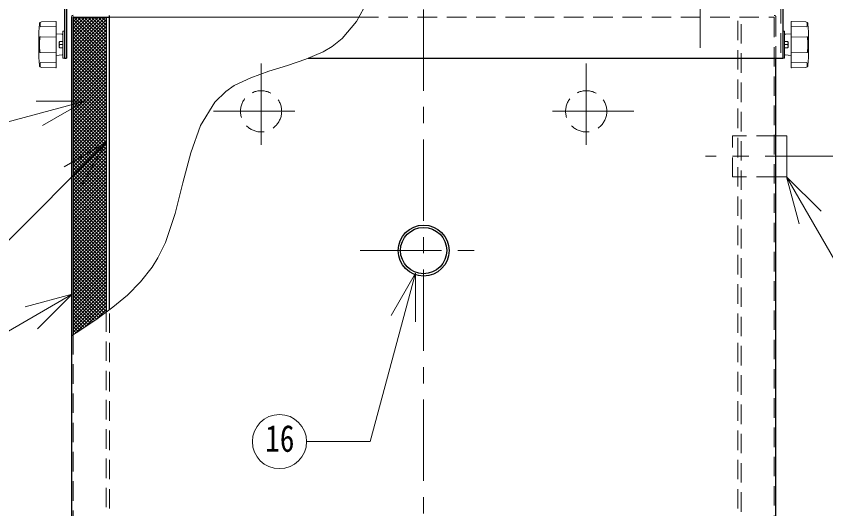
# Model space of a CAD drawing. Units: millimetres at full size, sheet at 1:15; details may follow other scales. Extents: x -3184 to 2891, y -2037 to 2178.
# Drawn here: x -2523 to -1776, y -765 to -311 of the extents above; entities that cross this region are included whole.
import ezdxf
from ezdxf.enums import TextEntityAlignment as Align

# ---------------------------------------------------------------- set-up
doc = ezdxf.new("R2010")
doc.units = ezdxf.units.MM
doc.header["$LTSCALE"] = 15
doc.linetypes.add('CHAIN1', pattern=[8, 5, -1, 1, -1])
doc.linetypes.add('DASHED1', pattern=[1.8, 1.2, -0.6])
doc.layers.add('0-0', color=7, linetype='Continuous', lineweight=18)
doc.styles.add('ＭＳ ゴシック', font='')
doc.styles.get('ＭＳ ゴシック').set_extended_font_data('MS Gothic')

msp = doc.modelspace()

# ---------------------------------------------------------------- linework, layer by layer
at = {"layer": '0-0', "color": 4, "linetype": 'CHAIN1', "lineweight": 9}
for p, q in [((-2146.7, 55.37), (-2146.7, -1312.13)), ((-1891.7, -340.13), (-1891.7, 55.37)), ((-2296.7, -354.63), (-2296.7, -442.63)), ((-1996.7, -354.63), (-1996.7, -442.63)), ((-2340.7, -398.63), (-2252.7, -398.63)), ((-1952.7, -398.63), (-2040.7, -398.63)), ((-1396.7, -440.13), (-1886.7, -440.13)), ((-2205.2, -527.13), (-2088.2, -527.13))]:
    msp.add_line(p, q, dxfattribs=at)
at = {"layer": '0-0', "color": 5, "lineweight": 25}
for p, q in [((-2478.2, -271.63), (-2478.2, -349.63)), ((-2476.2, -272.63), (-2476.2, -349.63)), ((-1815.2, -271.63), (-1815.2, -349.63)), ((-2471.7, -311.63), (-2471.7, -1232.63)), ((-2470.2, -312.38), (-2470.2, -604.91)), ((-2469.45, -311.63), (-2436.7, -311.63)), ((-2439.7, -311.63), (-2439.7, -583.93)), ((-2436.7, -581.73), (-2436.7, -310.13)), ((-2478.2, -349.63), (-2476.2, -349.63)), ((-2253.23, -349.63), (-1815.2, -349.63)), ((-1821.7, -1232.63), (-1821.7, -349.63))]:
    msp.add_line(p, q, dxfattribs=at)
at = {"layer": '0-0', "linetype": 'DASHED1'}
for p, q in [((-1817.2, -272.63), (-1817.2, -349.63)), ((-2206.28, -311.63), (-1823.95, -311.63)), ((-1856.7, -1197.13), (-1856.7, -310.13)), ((-1853.7, -1200.13), (-1853.7, -311.63)), ((-1823.2, -312.38), (-1823.2, -1231.88)), ((-1821.7, -311.63), (-1821.7, -349.63)), ((-2436.7, -1197.13), (-2436.7, -581.73)), ((-2439.7, -583.93), (-2439.7, -1200.13)), ((-2470.2, -604.91), (-2470.2, -1231.88))]:
    msp.add_line(p, q, dxfattribs=at)
at = {"layer": '0-0', "color": 4, "lineweight": 9}
for p, q in [((-2470.2, -341.46), (-2440.37, -311.63)), ((-2470.2, -338.27), (-2443.56, -311.63)), ((-2470.2, -335.09), (-2446.74, -311.63)), ((-2470.2, -331.91), (-2449.92, -311.63)), ((-2470.2, -328.73), (-2453.1, -311.63)), ((-2470.2, -325.55), (-2456.28, -311.63)), ((-2470.2, -322.37), (-2459.47, -311.63)), ((-2470.2, -319.18), (-2462.65, -311.63)), ((-2470.2, -316), (-2465.83, -311.63)), ((-2470.2, -312.82), (-2469.01, -311.63)), ((-2469.42, -311.63), (-2439.7, -341.35)), ((-2466.24, -311.63), (-2439.7, -338.17)), ((-2463.06, -311.63), (-2439.7, -334.99)), ((-2459.88, -311.63), (-2439.7, -331.8)), ((-2456.69, -311.63), (-2439.7, -328.62)), ((-2453.51, -311.63), (-2439.7, -325.44)), ((-2450.33, -311.63), (-2439.7, -322.26)), ((-2447.15, -311.63), (-2439.7, -319.08)), ((-2443.97, -311.63), (-2439.7, -315.89)), ((-2440.78, -311.63), (-2439.7, -312.71)), ((-2206.28, -311.63), (-2436.7, -311.63)), ((-2470.2, -314.03), (-2439.7, -344.53)), ((-2470.2, -344.64), (-2439.7, -314.14)), ((-2470.2, -317.21), (-2439.7, -347.71)), ((-2470.2, -347.82), (-2439.7, -317.32)), ((-2470.2, -320.4), (-2439.7, -350.9)), ((-2470.2, -351), (-2439.7, -320.5)), ((-2470.2, -323.58), (-2439.7, -354.08)), ((-2470.2, -354.18), (-2439.7, -323.68)), ((-2470.2, -326.76), (-2439.7, -357.26)), ((-2470.2, -357.37), (-2439.7, -326.87)), ((-2470.2, -329.94), (-2439.7, -360.44)), ((-2470.2, -360.55), (-2439.7, -330.05)), ((-2470.2, -333.12), (-2439.7, -363.62)), ((-2470.2, -363.73), (-2439.7, -333.23)), ((-2470.2, -336.3), (-2439.7, -366.8)), ((-2470.2, -366.91), (-2439.7, -336.41)), ((-2470.2, -339.49), (-2439.7, -369.99)), ((-2470.2, -370.09), (-2439.7, -339.59)), ((-2470.2, -342.67), (-2439.7, -373.17)), ((-2470.2, -373.28), (-2439.7, -342.78)), ((-2470.2, -345.85), (-2439.7, -376.35)), ((-2470.2, -376.46), (-2439.7, -345.96)), ((-2470.2, -349.03), (-2439.7, -379.53)), ((-2470.2, -379.64), (-2439.7, -349.14)), ((-2470.2, -352.21), (-2439.7, -382.71)), ((-2470.2, -382.82), (-2439.7, -352.32)), ((-2470.2, -355.4), (-2439.7, -385.9)), ((-2470.2, -386), (-2439.7, -355.5)), ((-2470.2, -358.58), (-2439.7, -389.08)), ((-2470.2, -389.19), (-2439.7, -358.69)), ((-2470.2, -361.76), (-2439.7, -392.26)), ((-2470.2, -392.37), (-2439.7, -361.87)), ((-2470.2, -364.94), (-2439.7, -395.44)), ((-2470.2, -395.55), (-2439.7, -365.05)), ((-2470.2, -368.12), (-2439.7, -398.62)), ((-2470.2, -398.73), (-2439.7, -368.23)), ((-2470.2, -371.31), (-2439.7, -401.81)), ((-2470.2, -401.91), (-2439.7, -371.41)), ((-2470.2, -374.49), (-2439.7, -404.99)), ((-2470.2, -405.1), (-2439.7, -374.6)), ((-2470.2, -377.67), (-2439.7, -408.17)), ((-2470.2, -408.28), (-2439.7, -377.78)), ((-2470.2, -380.85), (-2439.7, -411.35)), ((-2470.2, -411.46), (-2439.7, -380.96)), ((-2470.2, -384.03), (-2439.7, -414.53)), ((-2470.2, -414.64), (-2439.7, -384.14)), ((-2470.2, -387.22), (-2439.7, -417.72)), ((-2470.2, -417.82), (-2439.7, -387.32)), ((-2470.2, -390.4), (-2439.7, -420.9)), ((-2470.2, -421.01), (-2439.7, -390.51)), ((-2470.2, -393.58), (-2439.7, -424.08)), ((-2470.2, -424.19), (-2439.7, -393.69)), ((-2470.2, -396.76), (-2439.7, -427.26)), ((-2470.2, -427.37), (-2439.7, -396.87)), ((-2470.2, -399.94), (-2439.7, -430.44)), ((-2470.2, -430.55), (-2439.7, -400.05)), ((-2470.2, -403.13), (-2439.7, -433.63)), ((-2470.2, -433.73), (-2439.7, -403.23)), ((-2470.2, -406.31), (-2439.7, -436.81)), ((-2470.2, -436.92), (-2439.7, -406.42)), ((-2470.2, -409.49), (-2439.7, -439.99)), ((-2470.2, -440.1), (-2439.7, -409.6)), ((-2470.2, -412.67), (-2439.7, -443.17)), ((-2470.2, -443.28), (-2439.7, -412.78)), ((-2470.2, -415.85), (-2439.7, -446.35)), ((-2470.2, -446.46), (-2439.7, -415.96)), ((-2470.2, -419.04), (-2439.7, -449.54)), ((-2470.2, -449.64), (-2439.7, -419.14)), ((-2470.2, -422.22), (-2439.7, -452.72)), ((-2470.2, -452.83), (-2439.7, -422.33)), ((-2470.2, -425.4), (-2439.7, -455.9)), ((-2470.2, -456.01), (-2439.7, -425.51)), ((-2470.2, -428.58), (-2439.7, -459.08)), ((-2470.2, -459.19), (-2439.7, -428.69)), ((-2470.2, -431.76), (-2439.7, -462.26)), ((-2470.2, -462.37), (-2439.7, -431.87)), ((-2470.2, -434.95), (-2439.7, -465.45)), ((-2470.2, -465.55), (-2439.7, -435.05)), ((-2470.2, -438.13), (-2439.7, -468.63)), ((-2470.2, -468.74), (-2439.7, -438.24)), ((-2470.2, -441.31), (-2439.7, -471.81)), ((-2470.2, -471.92), (-2439.7, -441.42)), ((-2470.2, -444.49), (-2439.7, -474.99)), ((-2470.2, -475.1), (-2439.7, -444.6)), ((-2470.2, -447.67), (-2439.7, -478.17)), ((-2470.2, -478.28), (-2439.7, -447.78)), ((-2470.2, -450.86), (-2439.7, -481.36)), ((-2470.2, -481.46), (-2439.7, -450.96)), ((-2470.2, -454.04), (-2439.7, -484.54)), ((-2470.2, -484.65), (-2439.7, -454.15)), ((-2470.2, -457.22), (-2439.7, -487.72)), ((-2470.2, -487.83), (-2439.7, -457.33)), ((-2470.2, -460.4), (-2439.7, -490.9)), ((-2470.2, -491.01), (-2439.7, -460.51)), ((-2470.2, -463.58), (-2439.7, -494.08)), ((-2470.2, -494.19), (-2439.7, -463.69)), ((-2470.2, -466.77), (-2439.7, -497.27)), ((-2470.2, -497.37), (-2439.7, -466.87)), ((-2470.2, -469.95), (-2439.7, -500.45)), ((-2470.2, -500.56), (-2439.7, -470.06)), ((-2470.2, -473.13), (-2439.7, -503.63)), ((-2470.2, -503.74), (-2439.7, -473.24)), ((-2470.2, -476.31), (-2439.7, -506.81)), ((-2470.2, -506.92), (-2439.7, -476.42)), ((-2470.2, -479.49), (-2439.7, -509.99)), ((-2470.2, -510.1), (-2439.7, -479.6)), ((-2470.2, -482.68), (-2439.7, -513.18)), ((-2470.2, -513.28), (-2439.7, -482.78)), ((-2470.2, -485.86), (-2439.7, -516.36)), ((-2470.2, -516.47), (-2439.7, -485.97)), ((-2470.2, -489.04), (-2439.7, -519.54)), ((-2470.2, -519.65), (-2439.7, -489.15)), ((-2470.2, -492.22), (-2439.7, -522.72)), ((-2470.2, -522.83), (-2439.7, -492.33)), ((-2470.2, -495.4), (-2439.7, -525.9)), ((-2470.2, -526.01), (-2439.7, -495.51)), ((-2470.2, -498.59), (-2439.7, -529.09)), ((-2470.2, -529.19), (-2439.7, -498.69)), ((-2470.2, -501.77), (-2439.7, -532.27)), ((-2470.2, -532.38), (-2439.7, -501.88)), ((-2470.2, -504.95), (-2439.7, -535.45)), ((-2470.2, -535.56), (-2439.7, -505.06)), ((-2470.2, -508.13), (-2439.7, -538.63)), ((-2470.2, -538.74), (-2439.7, -508.24)), ((-2470.2, -511.31), (-2439.7, -541.81)), ((-2470.2, -541.92), (-2439.7, -511.42)), ((-2470.2, -514.5), (-2439.7, -545)), ((-2470.2, -545.1), (-2439.7, -514.6)), ((-2470.2, -517.68), (-2439.7, -548.18)), ((-2470.2, -548.29), (-2439.7, -517.79)), ((-2470.2, -520.86), (-2439.7, -551.36)), ((-2470.2, -551.47), (-2439.7, -520.97)), ((-2470.2, -524.04), (-2439.7, -554.54)), ((-2470.2, -554.65), (-2439.7, -524.15)), ((-2470.2, -527.22), (-2439.7, -557.72)), ((-2470.2, -557.83), (-2439.7, -527.33)), ((-2470.2, -530.41), (-2439.7, -560.91)), ((-2470.2, -561.01), (-2439.7, -530.51)), ((-2470.2, -533.59), (-2439.7, -564.09)), ((-2470.2, -564.2), (-2439.7, -533.7)), ((-2470.2, -536.77), (-2439.7, -567.27)), ((-2470.2, -567.38), (-2439.7, -536.88)), ((-2470.2, -539.95), (-2439.7, -570.45)), ((-2470.2, -570.56), (-2439.7, -540.06)), ((-2470.2, -543.13), (-2439.7, -573.63)), ((-2470.2, -573.74), (-2439.7, -543.24)), ((-2470.2, -546.32), (-2439.7, -576.82)), ((-2470.2, -576.92), (-2439.7, -546.42)), ((-2470.2, -549.5), (-2439.7, -580)), ((-2470.2, -580.11), (-2439.7, -549.61)), ((-2470.2, -552.68), (-2439.7, -583.18)), ((-2470.2, -583.29), (-2439.7, -552.79)), ((-2470.2, -555.86), (-2441.1, -584.96)), ((-2470.2, -586.47), (-2439.7, -555.97)), ((-2470.2, -559.04), (-2442.94, -586.31)), ((-2470.2, -589.65), (-2439.7, -559.15)), ((-2470.2, -562.23), (-2444.77, -587.65)), ((-2470.2, -592.83), (-2439.7, -562.33)), ((-2470.2, -565.41), (-2446.61, -589)), ((-2470.2, -596.02), (-2439.7, -565.52)), ((-2470.2, -568.59), (-2448.46, -590.33)), ((-2470.2, -599.2), (-2439.7, -568.7)), ((-2470.2, -571.77), (-2450.36, -591.62)), ((-2470.2, -602.38), (-2439.7, -571.88)), ((-2470.2, -574.95), (-2452.25, -592.9)), ((-2468.31, -603.67), (-2439.7, -575.06)), ((-2470.2, -578.14), (-2454.15, -594.19)), ((-2470.2, -581.32), (-2456.05, -595.47)), ((-2458.77, -597.31), (-2439.7, -578.24)), ((-2448.92, -590.64), (-2439.7, -581.43)), ((-2470.2, -584.5), (-2457.95, -596.75)), ((-2470.2, -587.68), (-2459.84, -598.04)), ((-2470.2, -590.86), (-2461.74, -599.32)), ((-2470.2, -594.05), (-2463.65, -600.6)), ((-2470.2, -597.23), (-2465.57, -601.86)), ((-2470.2, -600.41), (-2467.48, -603.13)), ((-2470.2, -603.59), (-2469.4, -604.39))]:
    msp.add_line(p, q, dxfattribs=at)
at = {"layer": '0-0'}
for p, q in [((-2501.69, -325.37), (-2501.3, -317.98)), ((-2485.7, -320.2), (-2500.25, -320.68)), ((-2486.22, -315.67), (-2499.37, -316.09)), ((-2485.7, -358.09), (-2485.7, -316.17)), ((-1807.7, -358.09), (-1807.7, -316.17)), ((-1807.7, -320.2), (-1793.15, -320.68)), ((-1807.19, -315.67), (-1794.04, -316.09)), ((-1791.72, -325.37), (-1792.11, -317.98)), ((-2501.7, -348.37), (-2501.7, -325.89)), ((-2480.16, -327.59), (-2485.7, -327.13)), ((-2479.7, -324.63), (-2478.2, -324.63)), ((-1813.7, -324.63), (-1815.2, -324.63)), ((-1813.24, -327.59), (-1807.7, -327.13)), ((-1791.7, -348.37), (-1791.7, -325.89)), ((-2485.7, -330.28), (-2500.25, -329.79)), ((-2482.95, -334.78), (-2482.95, -339.48)), ((-2482.33, -334.13), (-2479.7, -334.13)), ((-1811.08, -334.13), (-1813.7, -334.13)), ((-1810.45, -334.78), (-1810.45, -339.48)), ((-1807.7, -330.28), (-1793.15, -329.79)), ((-2482.33, -337.13), (-2479.7, -337.13)), ((-2482.33, -340.13), (-2479.7, -340.13)), ((-1811.08, -337.13), (-1813.7, -337.13)), ((-1811.08, -340.13), (-1813.7, -340.13)), ((-2501.69, -348.89), (-2501.3, -356.28)), ((-2485.7, -343.98), (-2500.25, -344.47)), ((-2480.16, -346.67), (-2485.7, -347.13)), ((-1813.24, -346.67), (-1807.7, -347.13)), ((-1807.7, -343.98), (-1793.15, -344.47)), ((-1791.72, -348.89), (-1792.11, -356.28)), ((-2485.7, -354.06), (-2500.25, -353.58)), ((-2486.22, -358.59), (-2499.37, -358.17)), ((-1807.7, -354.06), (-1793.15, -353.58)), ((-1807.19, -358.59), (-1794.04, -358.17)), ((-2459.37, -389.2), (-2608.22, -429.09)), ((-2459.37, -389.2), (-2504.37, -389.2)), ((-2459.37, -389.2), (-2498.34, -411.7)), ((-2439.57, -427.34), (-2558.56, -546.33)), ((-2439.57, -427.34), (-2478.54, -449.84)), ((-2439.57, -427.34), (-2462.07, -466.31)), ((-1811.7, -459.13), (-1821.7, -459.13)), ((-1811.76, -459.06), (-1800.11, -502.52)), ((-1811.76, -459.06), (-1779.94, -490.88)), ((-2154.33, -547.95), (-2195.95, -703.3)), ((-2154.33, -547.95), (-2176.83, -586.92)), ((-2154.33, -547.95), (-2154.33, -592.95)), ((-2471.05, -567.37), (-2593.62, -638.13)), ((-2471.05, -567.37), (-2514.52, -579.02)), ((-2471.05, -567.37), (-2502.87, -599.19)), ((-2254.75, -703.3), (-2195.95, -703.3))]:
    msp.add_line(p, q, dxfattribs=at)
at = {"layer": '0-0', "color": 4, "linetype": 'DASHED1', "lineweight": 9}
for p, q in [((-1861.7, -459.13), (-1861.7, -421.13)), ((-1821.7, -421.13), (-1861.7, -421.13)), ((-1821.7, -459.13), (-1861.7, -459.13))]:
    msp.add_line(p, q, dxfattribs=at)
at = {"layer": '0-0'}
for points in [[(-2198.44, -297.44), (-2208.65, -315.92), (-2221.86, -331.39), (-2231.16, -338.72), (-2239.48, -343.63), (-2255.34, -350.55), (-2272.36, -356.28), (-2289.63, -361.68), (-2306.29, -367.63), (-2321.43, -374.97), (-2329.16, -380.22), (-2339.38, -390.16), (-2352.5, -411.63), (-2361.65, -437.07), (-2368.79, -464.71), (-2375.9, -492.81), (-2384.94, -519.61), (-2391.85, -533.85), (-2397.19, -542.4), (-2407.87, -555.94), (-2420.13, -568.21), (-2433.62, -579.47), (-2448, -590.02), (-2462.93, -600.13), (-2471.7, -605.9)], [(-2479.7, -324.63), (-2479.7, -349.63), (-2478.2, -349.63)], [(-1813.7, -324.63), (-1813.7, -349.63), (-1815.2, -349.63)], [(-1811.7, -459.13), (-1811.7, -421.13), (-1821.7, -421.13)], [(-1811.76, -459.06), (-1725.94, -607.71), (-1653.14, -607.71)]]:
    msp.add_lwpolyline(points, dxfattribs=at)
at = {"layer": '0-0', "color": 4, "linetype": 'DASHED1', "lineweight": 9}
for centre in [(-2296.7, -398.63), (-1996.7, -398.63)]:
    msp.add_circle(centre, 19, dxfattribs=at)
at = {"layer": '0-0', "color": 5, "lineweight": 25}
for radius in [23.5, 21.35]:
    msp.add_circle((-2146.7, -527.13), radius, dxfattribs=at)
at = {"layer": '0-0'}
msp.add_circle((-2279.75, -703.3), 25, dxfattribs=at)
at = {"layer": '0-0', "color": 5, "lineweight": 25}
for centre, radius in [((-2470.2, -311.63), 1.5), ((-2469.45, -312.38), 0.75)]:
    msp.add_arc(centre, radius, 90, 180, dxfattribs=at)
at = {"layer": '0-0', "linetype": 'DASHED1'}
for centre, radius in [((-1823.95, -312.38), 0.75), ((-1823.2, -311.63), 1.5)]:
    msp.add_arc(centre, radius, 0, 90, dxfattribs=at)
at = {"layer": '0-0'}
for centre, radius, start, end in [((-2499.3, -318.09), 2, 91.84585, 176.98087), ((-2498.63, -317.63), 2.07, 141.26695, 176.97243), ((-2490.74, -317.71), 9.96, 178.90936, 197.37998), ((-2486.2, -316.17), 0.5, 0, 91.84585), ((-1807.2, -316.17), 0.5, 88.15415, 180), ((-1794.1, -318.09), 2, 3.01913, 88.15415), ((-1802.66, -317.71), 9.96, 342.62002, 1.09064), ((-1794.77, -317.63), 2.07, 3.02757, 38.73305), ((-2491.7, -325.89), 10, 176.98087, 180), ((-2480.2, -328.09), 0.5, 0, 85.23636), ((-1813.2, -328.09), 0.5, 94.76364, 180), ((-1801.7, -325.89), 10, 0, 3.01913), ((-2446.87, -337.13), 54.34, 172.70127, 187.29873), ((-2500.27, -330.29), 0.5, 88.09085, 172.70127), ((-2481.39, -335.66), 1.79, 121.62812, 150.75937), ((-2480.85, -335.63), 2.11, 134.62454, 225.37546), ((-1812.02, -335.66), 1.79, 29.24063, 58.37188), ((-1812.56, -335.63), 2.11, 314.62454, 45.37546), ((-1793.14, -330.29), 0.5, 7.29873, 91.90915), ((-1846.54, -337.13), 54.34, 352.70127, 7.29873), ((-2480.85, -338.63), 2.11, 134.62454, 225.37546), ((-2481.39, -338.6), 1.79, 209.24063, 238.37188), ((-1812.56, -338.63), 2.11, 314.62454, 45.37546), ((-1812.02, -338.6), 1.79, 301.62812, 330.75937), ((-2491.7, -348.37), 10, 180, 183.01913), ((-2500.27, -343.97), 0.5, 187.29873, 271.90915), ((-2480.2, -346.17), 0.5, 274.76364, 0), ((-1813.2, -346.17), 0.5, 180, 265.23636), ((-1793.14, -343.97), 0.5, 268.09085, 352.70127), ((-1801.7, -348.37), 10, 356.98087, 0), ((-2499.3, -356.17), 2, 183.01913, 268.15415), ((-2490.74, -356.55), 9.96, 162.62002, 181.09064), ((-2498.63, -356.63), 2.07, 183.02757, 218.73305), ((-2486.2, -358.09), 0.5, 268.15415, 0), ((-1807.2, -358.09), 0.5, 180, 271.84585), ((-1794.1, -356.17), 2, 271.84585, 356.98087), ((-1802.66, -356.55), 9.96, 358.90936, 17.37998), ((-1794.77, -356.63), 2.07, 321.26695, 356.97243)]:
    msp.add_arc(centre, radius, start, end, dxfattribs=at)

# ---------------------------------------------------------------- texts
at = {"layer": '0-0', "style": 'ＭＳ ゴシック', "width": 0.8}
msp.add_text('16', height=24.74, dxfattribs=at).set_placement((-2292.87, -720.18), align=Align.BOTTOM_LEFT)

doc.saveas('drawing.dxf')
